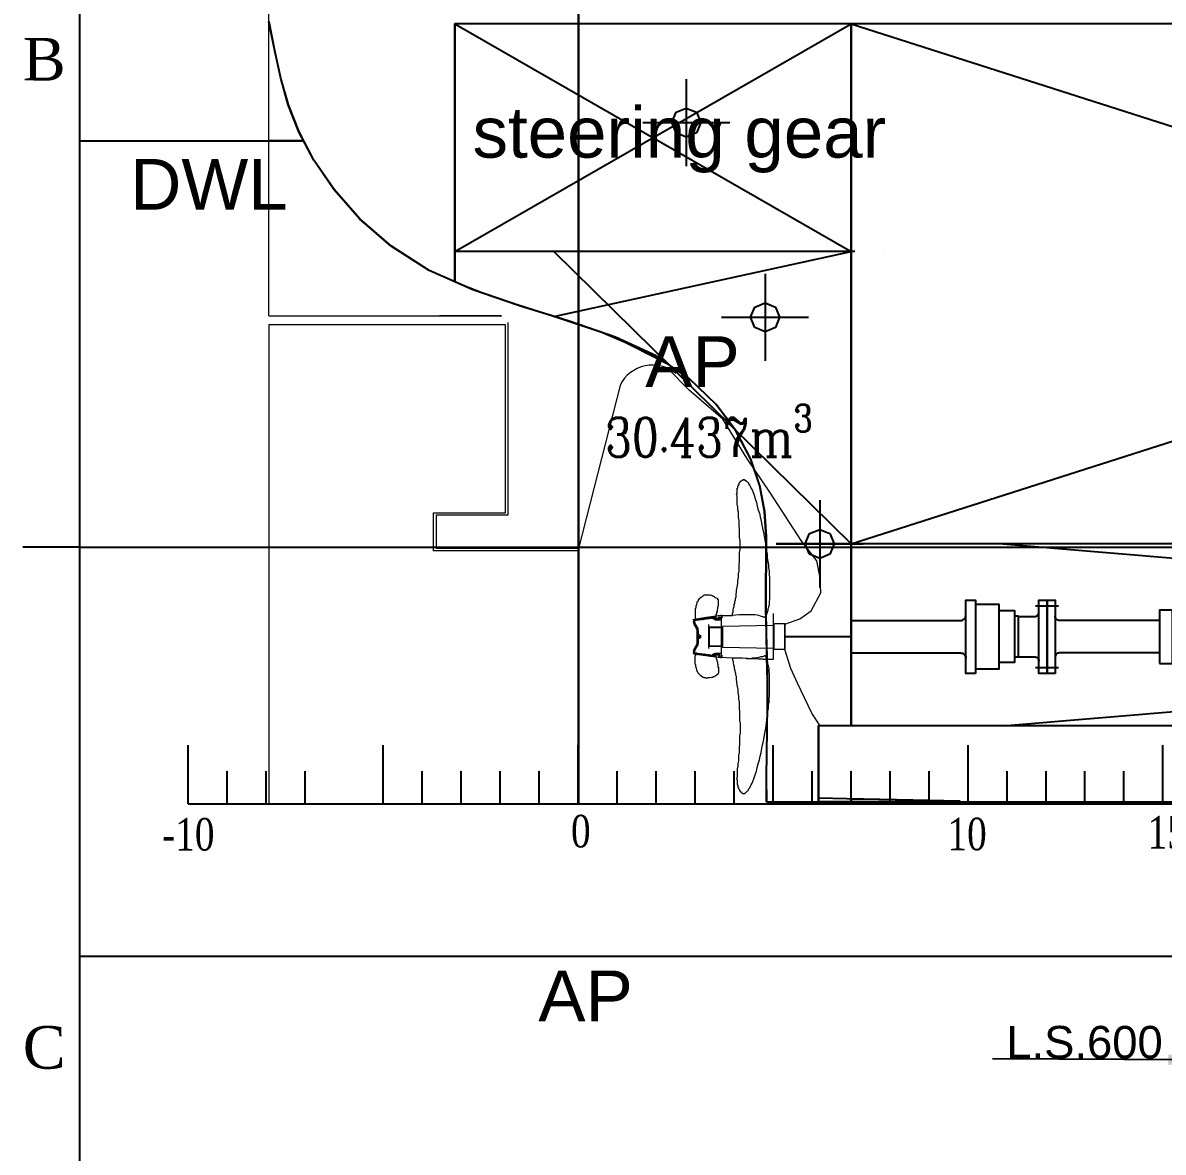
# Model space of a CAD drawing. Header units: millimetres. Extents: x -4 to 3776, y -4 to 4079.
# Drawn here: x -4.4 to 83.4, y 409.7 to 496.5 of the extents above; entities that cross this region are included whole.
import ezdxf
from ezdxf import colors
from ezdxf.entities.mleader import LeaderData, LeaderLine
from ezdxf.math import Vec2, Vec3

# ---------------------------------------------------------------- set-up
doc = ezdxf.new("R2010")
doc.units = ezdxf.units.MM
for name, pattern in [('ACAD_ISO04W100', [30, 24, -3, 0, -3]), ('LONG_CENTER', [3.45, 3, -0.15, 0.15, -0.15]), ('PDF_IMPORT', [1, 0.8, -0.2])]:
    doc.linetypes.add(name, pattern=pattern)
for name, color, linetype in [('AFTPEAK', 7, 'Continuous'), ('BK_kedu', 255, 'Continuous'), ('DB4', 7, 'Continuous'), ('DWL', 7, 'Continuous'), ('EDGE', 7, 'Continuous'), ('HOLD4', 7, 'Continuous'), ('PDF_0', 7, 'Continuous'), ('PDF_Back', 7, 'Continuous'), ('PDF_DASH', 7, 'Continuous'), ('PDF_EDGE', 7, 'Continuous'), ('PDF_FURN', 7, 'Continuous'), ('PDF_HUB', 7, 'Continuous'), ('PDF_SHAFT', 7, 'Continuous'), ('PDF_中心线', 7, 'Continuous'), ('PDF_剖面线', 7, 'Continuous'), ('PDF_细实线', 7, 'Continuous'), ('PDF_轮廓实线', 7, 'Continuous'), ('ROTATEDREFERENCEFRAME', 7, 'Continuous'), ('SHAFTTUNNEL', 7, 'Continuous'), ('STEERINGGEAR', 7, 'Continuous'), ('船上物品', 7, 'Continuous')]:
    doc.layers.add(name, color=color, linetype=linetype)
doc.layers.add('Sheet$BORDER', color=7, linetype='Continuous', true_color=0x000000)
doc.layers.add('Sheet$GRID', color=254, linetype='Continuous', true_color=0xbebebe)
doc.layers.add('刻度', color=3, linetype='ACAD_ISO04W100', lineweight=13)
doc.styles.add('ROMANC', font='ROMANC.shx', dxfattribs={"width": 0.8, "bigfont": 'HZDX.shx'})
doc.styles.get("Standard").update_dxf_attribs({"font": 'arial.ttf'})
doc.dimstyles.new('ISO-25', dxfattribs={"dimtxt": 2.5, "dimasz": 2.5, "dimexe": 1.25, "dimexo": 0.625, "dimtad": 1, "dimtxsty": 'Standard', "dimcen": 2.5, "dimadec": 0, "dimazin": 0, "dimtfac": 1, "dimtmove": 0, "dimatfit": 3, "dimfxl": 1, "dimarcsym": 0})

# ---------------------------------------------------------------- blocks, each defined once
blk = doc.blocks.new('*U317')
at = {"color": 4, "lineweight": 25}
for p, q in [((0, 0), (0, 4.5)), ((15, 0), (15, 4.5)), ((3, 0), (3, 2.5)), ((6, 0), (6, 2.5)), ((9, 0), (9, 2.5)), ((12, 0), (12, 2.5)), ((0, 0), (3, 0)), ((3, 0), (6, 0)), ((6, 0), (9, 0)), ((9, 0), (12, 0)), ((12, 0), (15, 0))]:
    blk.add_line(p, q, dxfattribs=at)
blk = doc.blocks.new('*U318')
at = {"color": 4, "lineweight": 25}
for p, q in [((0, 0), (0, 4.5)), ((15, 0), (15, 4.5)), ((3, 0), (3, 2.5)), ((6, 0), (6, 2.5)), ((9, 0), (9, 2.5)), ((12, 0), (12, 2.5)), ((0, 0), (3, 0)), ((3, 0), (6, 0)), ((6, 0), (9, 0)), ((9, 0), (12, 0)), ((12, 0), (15, 0))]:
    blk.add_line(p, q, dxfattribs=at)

msp = doc.modelspace()

# ---------------------------------------------------------------- linework, layer by layer
at = {"color": 4, "lineweight": 25}
for p, q in [((54.31, 449.331), (56.872, 449.331)), ((56.872, 449.331), (59.388, 449.331))]:
    msp.add_line(p, q, dxfattribs=at)
at = {"layer": 'AFTPEAK', "color": 4}
for p, q in [((36.513, 473.951), (59.388, 478.96)), ((36.513, 478.96), (59.388, 456.46)), ((52.757, 477.235), (52.757, 470.541)), ((51.968, 474.677), (52.757, 475.004)), ((52.757, 475.004), (53.546, 474.677)), ((49.41, 473.888), (56.104, 473.888)), ((51.641, 473.888), (51.968, 474.677)), ((51.968, 473.099), (51.641, 473.888)), ((53.546, 474.677), (53.873, 473.888)), ((53.873, 473.888), (53.546, 473.099)), ((52.757, 472.772), (51.968, 473.099)), ((53.546, 473.099), (52.757, 472.772)), ((56.956, 459.807), (56.956, 453.112)), ((55.84, 456.46), (56.167, 457.249)), ((56.167, 457.249), (56.956, 457.575)), ((56.956, 457.575), (57.745, 457.249)), ((57.745, 457.249), (58.071, 456.46)), ((53.608, 456.46), (60.303, 456.46)), ((56.167, 455.671), (55.84, 456.46)), ((58.071, 456.46), (57.745, 455.671)), ((56.956, 455.344), (56.167, 455.671)), ((57.745, 455.671), (56.956, 455.344))]:
    msp.add_line(p, q, dxfattribs=at)
for points in [[(61.872, 496.46), (61.872, 496.46)], [(61.872, 456.46), (61.872, 456.46)], [(61.872, 456.46), (61.872, 456.46)]]:
    msp.add_lwpolyline(points, close=True, dxfattribs=at)
for points in [[(59.662, 478.96), (57.04, 478.96), (53.622, 478.96), (49.643, 478.96), (45.372, 478.96), (41.102, 478.96), (37.122, 478.96), (33.705, 478.96), (31.083, 478.96), (29.435, 478.96), (28.872, 478.96)], [(59.662, 478.96), (57.04, 478.96), (53.622, 478.96), (49.643, 478.96), (45.372, 478.96), (41.102, 478.96), (37.122, 478.96), (33.705, 478.96), (31.083, 478.96), (29.435, 478.96), (28.872, 478.96)], [(28.872, 477.711), (28.872, 478.96), (28.872, 478.96), (28.872, 478.96), (28.872, 477.711), (28.872, 476.616), (28.872, 476.616), (28.872, 476.616), (28.872, 477.711)], [(59.388, 478.96), (58.868, 478.96), (57.344, 478.96), (54.921, 478.96), (51.763, 478.96), (48.085, 478.96), (44.138, 478.96), (40.191, 478.96), (36.513, 478.96), (33.354, 478.96), (30.931, 478.96), (29.407, 478.96), (28.888, 478.96)], [(59.388, 478.96), (58.868, 478.96), (57.344, 478.96), (54.921, 478.96), (51.763, 478.96), (48.085, 478.96), (44.138, 478.96), (40.191, 478.96), (36.513, 478.96), (33.354, 478.96), (30.931, 478.96), (29.407, 478.96), (28.888, 478.96)], [(28.888, 477.711), (28.888, 478.96), (28.888, 478.96), (28.888, 478.96), (28.888, 477.711), (28.888, 476.616), (28.888, 476.616), (28.888, 476.616), (28.888, 477.711)], [(59.388, 478.343), (59.388, 478.96), (59.388, 478.96), (59.388, 478.96), (59.388, 478.343), (59.388, 476.852), (59.388, 475.439), (59.388, 475.202), (59.388, 474.037), (59.388, 472.613), (59.388, 471.116), (59.388, 469.508), (59.388, 467.772), (59.388, 465.901), (59.388, 463.899), (59.388, 461.797), (59.388, 459.637), (59.388, 457.459), (59.388, 456.46), (59.388, 456.46), (59.388, 456.46), (59.388, 457.459), (59.388, 459.637), (59.388, 461.797), (59.388, 463.899), (59.388, 465.901), (59.388, 467.772), (59.388, 469.508), (59.388, 471.116), (59.388, 472.613), (59.388, 474.037), (59.388, 475.202), (59.388, 475.439), (59.388, 476.852), (59.388, 478.343)], [(45.372, 470.224), (41.102, 472.406), (37.122, 473.758), (33.705, 474.823), (31.083, 475.716), (29.435, 476.365), (28.872, 476.616)], [(45.372, 470.224), (41.102, 472.406), (37.122, 473.758), (33.705, 474.823), (31.083, 475.716), (29.435, 476.365), (28.872, 476.616)], [(44.138, 471.023), (40.191, 472.725), (36.513, 473.951), (33.354, 474.948), (30.931, 475.773), (29.407, 476.384), (28.888, 476.616)], [(44.138, 471.023), (40.191, 472.725), (36.513, 473.951), (33.354, 474.948), (30.931, 475.773), (29.407, 476.384), (28.888, 476.616)], [(61.872, 456.46), (61.31, 456.46), (59.662, 456.46), (57.04, 456.46), (53.622, 456.46)], [(61.872, 456.46), (61.31, 456.46), (59.662, 456.46), (57.04, 456.46), (53.622, 456.46)], [(61.872, 456.46), (61.31, 456.46), (59.662, 456.46), (57.04, 456.46), (53.622, 456.46)], [(61.872, 456.46), (61.31, 456.46), (59.662, 456.46), (57.04, 456.46), (53.622, 456.46)], [(59.388, 456.46), (58.868, 456.46), (57.344, 456.46), (54.921, 456.46)], [(59.388, 456.46), (58.868, 456.46), (57.344, 456.46), (54.921, 456.46)]]:
    msp.add_lwpolyline(points, dxfattribs=at)
at = {"layer": 'DB4', "color": 4}
for points in [[(184.372, 442.46), (182.2, 442.46), (175.831, 442.46), (165.7, 442.46), (152.497, 442.46), (137.122, 442.46), (120.622, 442.46), (104.123, 442.46), (88.747, 442.46), (75.544, 442.46), (65.413, 442.46), (59.045, 442.46), (56.872, 442.46)], [(184.372, 442.46), (182.2, 442.46), (175.831, 442.46), (165.7, 442.46), (152.497, 442.46), (137.122, 442.46), (120.622, 442.46), (104.123, 442.46), (88.747, 442.46), (75.544, 442.46), (65.413, 442.46), (59.045, 442.46), (56.872, 442.46)], [(56.872, 438.316), (56.872, 440.276), (56.872, 442.401), (56.872, 442.46), (56.872, 442.46), (56.872, 442.46), (56.872, 442.401), (56.872, 440.276), (56.872, 438.316), (56.872, 436.895), (56.872, 438.316)], [(184.388, 442.46), (182.258, 442.46), (176.014, 442.46), (166.082, 442.46), (153.138, 442.46), (138.064, 442.46), (121.888, 442.46), (105.711, 442.46), (90.638, 442.46), (77.693, 442.46), (67.761, 442.46), (61.517, 442.46), (59.388, 442.46)], [(184.388, 442.46), (182.258, 442.46), (176.014, 442.46), (166.082, 442.46), (153.138, 442.46), (138.064, 442.46), (121.888, 442.46), (105.711, 442.46), (90.638, 442.46), (77.693, 442.46), (67.761, 442.46), (61.517, 442.46), (59.388, 442.46)], [(65.413, 436.71), (59.045, 436.838), (56.872, 436.895)], [(56.872, 436.895), (56.872, 436.624), (56.872, 436.624), (56.872, 436.624), (56.872, 436.895)], [(65.413, 436.624), (59.045, 436.624), (56.872, 436.624)], [(65.413, 436.624), (59.045, 436.624), (56.872, 436.624)], [(67.761, 436.676), (61.517, 436.781), (59.388, 436.829)], [(59.388, 436.829), (59.388, 436.624), (59.388, 436.624), (59.388, 436.624), (59.388, 436.829)], [(67.761, 436.624), (61.517, 436.624), (59.388, 436.624)], [(67.761, 436.624), (61.517, 436.624), (59.388, 436.624)]]:
    msp.add_lwpolyline(points, dxfattribs=at)
at = {"layer": 'DWL', "color": 2}
for points in [[(17.26, 487.46), (14.575, 487.46)], [(17.26, 487.46), (14.59, 487.46)]]:
    msp.add_lwpolyline(points, dxfattribs=at)
at = {"layer": 'EDGE', "color": 29}
for points in [[(52.872, 436.622), (52.86, 438.475), (52.879, 440.328), (52.911, 442.181), (52.936, 444.034), (52.933, 445.887), (52.902, 447.74), (52.86, 449.592), (52.826, 451.445), (52.821, 453.298), (52.851, 455.154), (52.848, 457.027), (52.711, 458.941), (52.344, 460.916), (51.647, 462.974), (50.541, 465.096), (48.984, 467.191), (46.934, 469.164), (44.353, 470.916), (41.218, 472.366), (37.669, 473.588), (33.942, 474.743), (30.274, 475.991), (26.9, 477.495), (23.993, 479.346), (21.559, 481.457), (19.576, 483.707), (18.023, 485.979), (16.877, 488.16), (16.066, 490.24), (15.485, 492.292), (15.024, 494.394), (14.575, 496.622)], [(52.872, 436.622), (52.86, 438.475), (52.879, 440.328), (52.911, 442.181), (52.936, 444.034), (52.933, 445.887), (52.902, 447.74), (52.86, 449.592), (52.826, 451.445), (52.821, 453.298), (52.851, 455.154), (52.848, 457.027), (52.711, 458.941), (52.344, 460.916), (51.647, 462.974), (50.541, 465.096), (48.984, 467.191), (46.934, 469.164), (44.353, 470.916), (41.218, 472.366), (37.669, 473.588), (33.942, 474.743), (30.274, 475.991), (26.9, 477.495), (23.993, 479.346), (21.559, 481.457), (19.576, 483.707), (18.023, 485.979), (16.877, 488.16), (16.066, 490.24), (15.485, 492.292), (15.024, 494.394), (14.575, 496.622)], [(52.888, 436.622), (52.875, 438.475), (52.894, 440.328), (52.926, 442.181), (52.951, 444.034), (52.949, 445.887), (52.917, 447.74), (52.875, 449.592), (52.841, 451.445), (52.836, 453.298), (52.866, 455.154), (52.863, 457.027), (52.727, 458.941), (52.359, 460.916), (51.662, 462.974), (50.556, 465.096), (48.999, 467.191), (46.95, 469.164), (44.369, 470.916), (41.233, 472.366), (37.684, 473.588), (33.958, 474.743), (30.289, 475.991), (26.915, 477.495), (24.008, 479.346), (21.574, 481.457), (19.591, 483.707), (18.039, 485.979), (16.892, 488.16), (16.081, 490.24), (15.5, 492.292), (15.039, 494.394), (14.59, 496.622)], [(52.888, 436.622), (52.875, 438.475), (52.894, 440.328), (52.926, 442.181), (52.951, 444.034), (52.949, 445.887), (52.917, 447.74), (52.875, 449.592), (52.841, 451.445), (52.836, 453.298), (52.866, 455.154), (52.863, 457.027), (52.727, 458.941), (52.359, 460.916), (51.662, 462.974), (50.556, 465.096), (48.999, 467.191), (46.95, 469.164), (44.369, 470.916), (41.233, 472.366), (37.684, 473.588), (33.958, 474.743), (30.289, 475.991), (26.915, 477.495), (24.008, 479.346), (21.574, 481.457), (19.591, 483.707), (18.039, 485.979), (16.892, 488.16), (16.081, 490.24), (15.5, 492.292), (15.039, 494.394), (14.59, 496.622)], [(52.872, 436.622), (55.507, 436.624), (58.387, 436.624), (62.681, 436.624), (68.161, 436.624), (74.598, 436.624), (81.764, 436.624), (89.43, 436.625)], [(52.872, 436.622), (55.507, 436.624), (58.387, 436.624), (62.681, 436.624), (68.161, 436.624), (74.598, 436.624), (81.764, 436.624), (89.43, 436.625)], [(52.888, 436.622), (55.523, 436.624), (58.402, 436.624), (62.696, 436.624), (68.176, 436.624), (74.613, 436.624), (81.779, 436.624), (89.445, 436.625)], [(52.888, 436.622), (55.523, 436.624), (58.402, 436.624), (62.696, 436.624), (68.176, 436.624), (74.613, 436.624), (81.779, 436.624), (89.445, 436.625)], [(71.213, 424.739), (85.901, 424.739), (100.59, 424.739), (115.278, 424.739), (129.967, 424.739), (144.655, 424.751), (159.344, 424.766), (174.033, 424.792), (188.954, 424.826), (211.458, 424.762), (235.769, 424.74), (260.101, 424.739), (284.433, 424.739), (309.599, 424.739), (363.042, 424.739), (429.14, 424.739), (490.228, 424.739)], [(71.213, 424.739), (85.901, 424.739), (100.59, 424.739), (115.278, 424.739), (129.967, 424.739), (144.655, 424.751), (159.344, 424.766), (174.033, 424.792), (188.954, 424.826), (211.458, 424.762), (235.769, 424.74), (260.101, 424.739), (284.433, 424.739), (309.599, 424.739), (363.042, 424.739), (429.14, 424.739), (490.228, 424.739)]]:
    msp.add_lwpolyline(points, dxfattribs=at)
at = {"layer": 'EDGE', "color": 2}
msp.add_lwpolyline([(0.007, 487.46), (17.26, 487.46)], dxfattribs=at)
msp.add_lwpolyline([(0.007, 487.46), (17.26, 487.46)], dxfattribs=at)
at = {"layer": 'HOLD4', "color": 4}
for p, q in [((59.388, 456.46), (184.388, 496.46)), ((59.388, 496.46), (184.388, 456.46))]:
    msp.add_line(p, q, dxfattribs=at)
for points in [[(184.388, 496.46), (182.258, 496.46), (176.014, 496.46), (166.082, 496.46), (153.138, 496.46), (138.064, 496.46), (121.888, 496.46), (105.711, 496.46), (90.638, 496.46), (77.693, 496.46), (67.761, 496.46), (61.517, 496.46), (59.388, 496.46)], [(184.388, 496.46), (182.258, 496.46), (176.014, 496.46), (166.082, 496.46), (153.138, 496.46), (138.064, 496.46), (121.888, 496.46), (105.711, 496.46), (90.638, 496.46), (77.693, 496.46), (67.761, 496.46), (61.517, 496.46), (59.388, 496.46)], [(59.388, 496.435), (59.388, 496.46), (59.388, 496.46), (59.388, 496.46), (59.388, 496.435), (59.388, 494.818), (59.388, 492.867), (59.388, 490.954), (59.388, 489.064), (59.388, 487.18), (59.388, 485.3), (59.388, 483.448), (59.388, 481.651), (59.388, 479.94), (59.388, 478.343), (59.388, 476.852), (59.388, 475.439), (59.388, 475.202), (59.388, 474.037), (59.388, 472.613), (59.388, 471.116), (59.388, 469.508), (59.388, 467.772), (59.388, 465.901), (59.388, 463.899), (59.388, 461.797), (59.388, 459.637), (59.388, 457.459), (59.388, 456.46), (59.388, 456.46), (59.388, 456.46), (59.388, 457.459), (59.388, 459.637), (59.388, 461.797), (59.388, 463.899), (59.388, 465.901), (59.388, 467.772), (59.388, 469.508), (59.388, 471.116), (59.388, 472.613), (59.388, 474.037), (59.388, 475.202), (59.388, 475.439), (59.388, 476.852), (59.388, 478.343), (59.388, 479.94), (59.388, 481.651), (59.388, 483.448), (59.388, 485.3), (59.388, 487.18), (59.388, 489.064), (59.388, 490.954), (59.388, 492.867), (59.388, 494.818), (59.388, 496.435)], [(184.372, 496.46), (182.285, 496.46), (176.166, 496.46), (166.433, 496.46), (153.747, 496.46), (138.975, 496.46), (123.122, 496.46), (107.27, 496.46), (92.497, 496.46), (79.812, 496.46), (70.078, 496.46), (63.959, 496.46), (61.872, 496.46)], [(184.372, 496.46), (182.285, 496.46), (176.166, 496.46), (166.433, 496.46), (153.747, 496.46), (138.975, 496.46), (123.122, 496.46), (107.27, 496.46), (92.497, 496.46), (79.812, 496.46), (70.078, 496.46), (63.959, 496.46), (61.872, 496.46)], [(184.388, 456.46), (182.258, 456.46), (176.014, 456.46), (166.082, 456.46), (153.138, 456.46), (138.064, 456.46), (121.888, 456.46), (105.711, 456.46), (90.638, 456.46), (77.693, 456.46), (67.761, 456.46), (61.517, 456.46), (59.388, 456.46)], [(184.388, 456.46), (182.258, 456.46), (176.014, 456.46), (166.082, 456.46), (153.138, 456.46), (138.064, 456.46), (121.888, 456.46), (105.711, 456.46), (90.638, 456.46), (77.693, 456.46), (67.761, 456.46), (61.517, 456.46), (59.388, 456.46)], [(184.372, 456.46), (182.285, 456.46), (176.166, 456.46), (166.433, 456.46), (153.747, 456.46), (138.975, 456.46), (123.122, 456.46), (107.27, 456.46), (92.497, 456.46), (79.812, 456.46), (70.078, 456.46), (63.959, 456.46), (61.872, 456.46)], [(184.372, 456.46), (182.285, 456.46), (176.166, 456.46), (166.433, 456.46), (153.747, 456.46), (138.975, 456.46), (123.122, 456.46), (107.27, 456.46), (92.497, 456.46), (79.812, 456.46), (70.078, 456.46), (63.959, 456.46), (61.872, 456.46)]]:
    msp.add_lwpolyline(points, dxfattribs=at)
for points in [[(61.872, 496.46), (61.872, 496.46)], [(61.872, 496.46), (61.872, 496.46)], [(61.872, 456.46), (61.872, 456.46)], [(61.872, 456.46), (61.872, 456.46)]]:
    msp.add_lwpolyline(points, close=True, dxfattribs=at)
at = {"layer": 'PDF_0', "lineweight": 0}
for points in [[(14.575, 474.005), (14.575, 514.602)], [(38.388, 455.926), (38.388, 455.926)], [(48.392, 450.255), (48.392, 448.406)], [(50.241, 447.666), (50.241, 447.527), (50.287, 447.435), (50.287, 447.296), (50.334, 447.158), (50.38, 447.019), (50.38, 446.88), (50.426, 446.741), (50.426, 446.649), (50.472, 446.51), (50.472, 446.371), (50.519, 446.279), (50.519, 446.14), (50.519, 446.002), (50.565, 445.863), (50.565, 445.77), (50.611, 445.493), (50.657, 445.262), (50.657, 445.031), (50.703, 444.753), (50.703, 444.522), (50.75, 444.291), (50.75, 444.06), (50.75, 443.782), (50.796, 443.551), (50.796, 443.32), (50.796, 443.089), (50.796, 442.857), (50.842, 442.626), (50.842, 442.395), (50.842, 442.118), (50.842, 441.933), (50.796, 441.701), (50.796, 441.47), (50.796, 441.239), (50.796, 441.008), (50.75, 440.823), (50.75, 440.592), (50.75, 440.407), (50.703, 440.176), (50.703, 439.944), (50.703, 439.759), (50.657, 439.574), (50.657, 439.343), (50.611, 439.158), (50.611, 438.927), (50.611, 438.835), (50.611, 438.696), (50.611, 438.603), (50.611, 438.511), (50.565, 438.372), (50.611, 438.326), (50.611, 438.233), (50.611, 438.187), (50.611, 438.095), (50.611, 438.049), (50.611, 438.002), (50.611, 437.956), (50.611, 437.91), (50.657, 437.91), (50.657, 437.864), (50.657, 437.817), (50.657, 437.771), (50.657, 437.725), (50.703, 437.725), (50.703, 437.679), (50.703, 437.632), (50.75, 437.586), (50.75, 437.54), (50.796, 437.54), (50.796, 437.494), (50.796, 437.447), (50.842, 437.447), (50.842, 437.401), (50.888, 437.401), (50.888, 437.355), (50.935, 437.355), (50.935, 437.309), (50.981, 437.309), (51.027, 437.262), (51.073, 437.262), (51.12, 437.262), (51.166, 437.262), (51.212, 437.262), (51.212, 437.309), (51.258, 437.309), (51.305, 437.355), (51.351, 437.401), (51.397, 437.447), (51.443, 437.494), (51.49, 437.54), (51.49, 437.586), (51.582, 437.679), (51.628, 437.817), (51.674, 437.91), (51.767, 438.049), (51.813, 438.187), (51.906, 438.465), (51.998, 438.696), (52.091, 438.973), (52.137, 439.251), (52.229, 439.528), (52.322, 439.852), (52.368, 440.129), (52.461, 440.407), (52.507, 440.73), (52.553, 441.008), (52.645, 441.285), (52.692, 441.563), (52.738, 441.886), (52.784, 442.164), (52.83, 442.441), (52.877, 442.719), (52.923, 442.996), (52.923, 443.273), (52.969, 443.551), (53.015, 443.782), (53.015, 444.06), (53.062, 444.291), (53.062, 444.522), (53.108, 444.799), (53.108, 445.031), (53.108, 445.262), (53.108, 445.493), (53.108, 445.724), (53.108, 445.909), (53.108, 446.14), (53.108, 446.279), (53.108, 446.371), (53.108, 446.464), (53.062, 446.603), (53.062, 446.695), (53.062, 446.788), (53.062, 446.88), (53.015, 447.019), (53.015, 447.111), (52.969, 447.204), (52.969, 447.342), (52.923, 447.481), (52.877, 447.574), (52.83, 447.712), (52.784, 447.851), (52.738, 447.851), (52.645, 447.805), (52.599, 447.805), (52.553, 447.759), (52.414, 447.759), (52.276, 447.712), (51.998, 447.666), (51.767, 447.666), (51.628, 447.62), (51.397, 447.62), (51.305, 447.666)], [(52.784, 447.851), (52.784, 447.851)]]:
    msp.add_lwpolyline(points, dxfattribs=at)
for points in [[(38.388, 436.46), (38.388, 455.926), (27.244, 455.926), (27.244, 458.839), (32.793, 458.839), (32.793, 473.312), (14.575, 473.312), (14.575, 436.46)], [(53.432, 450.302), (53.432, 448.36), (54.31, 448.36), (54.31, 450.302)]]:
    msp.add_lwpolyline(points, close=True, dxfattribs=at)
msp.add_lwpolyline([(49.409, 450.949), (49.501, 450.949), (49.594, 450.949), (49.64, 450.949), (49.732, 450.949), (49.825, 450.949), (49.917, 450.949), (49.964, 450.949), (50.056, 450.949), (50.149, 450.949), (50.241, 450.949), (50.241, 451.088), (50.287, 451.226), (50.287, 451.365), (50.334, 451.504), (50.38, 451.643), (50.38, 451.781), (50.426, 451.874), (50.426, 452.013), (50.472, 452.151), (50.472, 452.244), (50.519, 452.382), (50.519, 452.521), (50.519, 452.614), (50.565, 452.752), (50.565, 452.891), (50.611, 453.122), (50.657, 453.4), (50.657, 453.631), (50.703, 453.862), (50.703, 454.14), (50.75, 454.371), (50.75, 454.602), (50.75, 454.833), (50.796, 455.064), (50.796, 455.342), (50.796, 455.573), (50.796, 455.804), (50.842, 456.035), (50.842, 456.266), (50.842, 456.498), (50.842, 456.729), (50.796, 456.96), (50.796, 457.191), (50.796, 457.376), (50.796, 457.607), (50.75, 457.839), (50.75, 458.024), (50.75, 458.255), (50.703, 458.486), (50.703, 458.671), (50.703, 458.902), (50.657, 459.087), (50.657, 459.272), (50.611, 459.503), (50.611, 459.688), (50.611, 459.827), (50.611, 459.919), (50.611, 460.058), (50.611, 460.15), (50.565, 460.243), (50.611, 460.335), (50.611, 460.382), (50.611, 460.474), (50.611, 460.52), (50.611, 460.613), (50.611, 460.659), (50.611, 460.705), (50.611, 460.752), (50.657, 460.752), (50.657, 460.798), (50.657, 460.844), (50.657, 460.89), (50.703, 460.937), (50.703, 460.983), (50.703, 461.029), (50.75, 461.029), (50.75, 461.075), (50.75, 461.122), (50.796, 461.122), (50.796, 461.168), (50.842, 461.214), (50.842, 461.26), (50.888, 461.26), (50.888, 461.306), (50.935, 461.306), (50.981, 461.353), (51.027, 461.353), (51.073, 461.353), (51.073, 461.399), (51.12, 461.399), (51.166, 461.399), (51.166, 461.353), (51.212, 461.353), (51.258, 461.353), (51.258, 461.306), (51.305, 461.306), (51.351, 461.26), (51.397, 461.214), (51.443, 461.168), (51.49, 461.122), (51.49, 461.075), (51.582, 460.937), (51.628, 460.844), (51.674, 460.705), (51.767, 460.613), (51.813, 460.474), (51.906, 460.197), (51.998, 459.919), (52.091, 459.642), (52.137, 459.364), (52.229, 459.087), (52.322, 458.81), (52.368, 458.532), (52.461, 458.208), (52.507, 457.931), (52.553, 457.654), (52.645, 457.33), (52.692, 457.053), (52.738, 456.775), (52.784, 456.498), (52.83, 456.174), (52.877, 455.897), (52.923, 455.665), (52.923, 455.388), (52.969, 455.111), (53.015, 454.833), (53.015, 454.602), (53.062, 454.371), (53.062, 454.093), (53.108, 453.862), (53.108, 453.585), (53.108, 453.4), (53.108, 453.168), (53.108, 452.937), (53.108, 452.706), (53.108, 452.475), (53.108, 452.382), (53.108, 452.29), (53.108, 452.151), (53.062, 452.059), (53.062, 451.966), (53.062, 451.828), (53.062, 451.735), (53.015, 451.643), (53.015, 451.55), (52.969, 451.458), (52.969, 451.319), (52.923, 451.18), (52.877, 451.042), (52.83, 450.903), (52.784, 450.764), (52.784, 450.81), (52.738, 450.81), (52.645, 450.81), (52.599, 450.857), (52.553, 450.857), (52.414, 450.903), (52.276, 450.949), (51.998, 450.995), (51.767, 450.995), (51.628, 450.995), (51.397, 450.995), (51.305, 450.995, 0.035669), (50.241, 450.949)], format="xyb", dxfattribs=at)
at = {"layer": 'PDF_Back', "lineweight": 0}
for points in [[(48.484, 450.024), (49.409, 450.024)], [(48.484, 448.591), (49.409, 448.591)]]:
    msp.add_lwpolyline(points, dxfattribs=at)
at = {"layer": 'PDF_DASH', "linetype": 'PDF_IMPORT', "lineweight": 0, "ltscale": 0.27743}
msp.add_lwpolyline([(52.877, 447.574), (52.091, 447.62), (51.305, 447.62)], dxfattribs=at)
at = {"layer": 'PDF_EDGE', "lineweight": 0}
for points in [[(17.147, 487.414), (17.128, 487.46)], [(56.988, 442.46), (56.357, 443.442), (55.247, 445.753), (54.738, 446.863), (54.276, 448.343), (54.276, 450.285), (55.432, 450.701), (56.311, 451.302), (57.05, 452.689), (57.004, 453.845), (56.727, 455.14), (55.525, 456.712), (53.166, 460.365), (51.363, 463.047), (49.514, 466.052), (46.924, 468.272), (45.271, 469.956)]]:
    msp.add_lwpolyline(points, dxfattribs=at)
at = {"layer": 'PDF_FURN', "lineweight": 0}
for points in [[(14.575, 474.005), (32.469, 474.005), (27.706, 474.005)], [(41.624, 468.734), (38.388, 456.111), (27.475, 456.111), (27.475, 458.7), (32.978, 458.7), (32.978, 473.497)]]:
    msp.add_lwpolyline(points, dxfattribs=at)
msp.add_arc((44.098, 467.416), 2.797, 50.2516, 153.49007, dxfattribs=at)
at = {"layer": 'PDF_HUB', "lineweight": 0}
msp.add_lwpolyline([(53.385, 451.088), (53.385, 450.255), (53.385, 448.406), (53.385, 447.574), (52.599, 447.574), (51.813, 447.62), (51.027, 447.666), (50.195, 447.666), (49.409, 447.712), (49.409, 448.498), (49.409, 450.163), (49.409, 450.949)], dxfattribs=at)
at = {"layer": 'PDF_SHAFT', "lineweight": 0}
for points in [[(53.385, 450.209), (53.385, 448.406), (49.501, 448.498), (49.501, 450.117)], [(48.484, 449.331), (48.484, 450.024), (48.484, 450.071), (49.409, 450.071), (49.409, 449.331), (49.409, 448.591), (48.484, 448.591)]]:
    msp.add_lwpolyline(points, close=True, dxfattribs=at)
for points in [[(48.392, 449.932), (48.392, 449.331), (48.392, 448.73)], [(48.438, 449.978), (48.438, 449.978)], [(48.438, 449.978), (48.438, 449.978)], [(48.438, 449.932), (48.438, 449.932)], [(48.438, 448.73), (48.438, 448.73)], [(48.438, 448.683), (48.438, 448.683)], [(48.438, 448.683), (48.438, 448.683)], [(48.484, 448.591), (48.484, 448.591)], [(53.432, 448.36), (54.31, 448.36)]]:
    msp.add_lwpolyline(points, dxfattribs=at)
at = {"layer": 'PDF_中心线', "lineweight": 0}
for points in [[(49.131, 450.764), (49.131, 450.579)], [(49.224, 450.81), (49.501, 450.81)], [(49.224, 447.851), (49.501, 447.851)]]:
    msp.add_lwpolyline(points, dxfattribs=at)
at = {"layer": 'PDF_剖面线', "lineweight": 0}
for points in [[(47.236, 450.625), (47.236, 450.672)], [(47.236, 450.579), (47.328, 450.672)], [(47.236, 450.487), (47.374, 450.672)], [(47.236, 450.44), (47.421, 450.672)], [(47.236, 450.394), (47.328, 450.487)], [(47.236, 450.348), (47.328, 450.44)], [(47.236, 450.302), (47.328, 450.394)], [(47.282, 450.302), (47.328, 450.348)], [(47.282, 450.255), (47.374, 450.302), (47.328, 450.209)], [(47.421, 450.209), (47.328, 450.163), (47.374, 450.255)], [(47.374, 450.533), (47.513, 450.672)], [(47.374, 450.117), (47.421, 450.163)], [(47.374, 450.071), (47.467, 450.163)], [(47.421, 450.579), (47.559, 450.672)], [(47.513, 450.579), (47.652, 450.718)], [(47.559, 450.579), (47.698, 450.718)], [(47.652, 450.579), (47.744, 450.718)], [(47.698, 450.579), (47.837, 450.718)], [(47.744, 450.625), (47.883, 450.718)], [(47.837, 450.625), (47.929, 450.764)], [(47.883, 450.625), (48.022, 450.764)], [(47.929, 450.625), (48.068, 450.764)], [(48.022, 450.625), (48.16, 450.764)], [(48.068, 450.672), (48.207, 450.764)], [(48.16, 450.672), (48.253, 450.81)], [(48.207, 450.672), (48.345, 450.81)], [(48.253, 450.672), (48.392, 450.81)], [(48.345, 450.672), (48.438, 450.81)], [(48.392, 450.718), (48.53, 450.81)], [(48.438, 450.718), (48.576, 450.81)], [(48.53, 450.718), (48.669, 450.857)], [(48.576, 450.718), (48.715, 450.857)], [(48.669, 450.718), (48.761, 450.857)], [(48.715, 450.718), (48.854, 450.857)], [(48.761, 450.718), (48.9, 450.857)], [(48.808, 450.718), (48.946, 450.903)], [(48.808, 450.672), (48.993, 450.857)], [(48.854, 450.625), (48.993, 450.81)], [(48.9, 450.625), (48.993, 450.718)], [(48.946, 450.625), (49.039, 450.718)], [(48.993, 450.625), (49.085, 450.718), (49.039, 450.625)], [(49.085, 450.625), (49.085, 450.625)], [(49.178, 450.718), (49.178, 450.718)], [(49.178, 450.672), (49.224, 450.718)], [(49.224, 450.625), (49.363, 450.764)], [(47.513, 450.071), (47.421, 450.024), (47.467, 450.117)], [(47.467, 449.978), (47.513, 450.024)], [(47.467, 449.932), (47.513, 449.978)], [(47.467, 449.886), (47.559, 449.978)], [(47.513, 449.839), (47.559, 449.932)], [(47.513, 449.793), (47.605, 449.886)], [(47.513, 449.747), (47.605, 449.839)], [(47.513, 449.701), (47.605, 449.793)], [(47.513, 449.654), (47.605, 449.747)], [(47.513, 449.608), (47.605, 449.701)], [(47.513, 449.516), (47.605, 449.608)], [(47.513, 449.469), (47.605, 449.562)], [(47.513, 449.423), (47.605, 449.516)], [(47.513, 449.377), (47.605, 449.469)], [(47.513, 449.1), (47.79, 449.377)], [(47.559, 449.377), (47.652, 449.469)], [(47.605, 449.377), (47.698, 449.469)], [(47.652, 449.377), (47.744, 449.469)], [(47.698, 449.331), (47.79, 449.423)], [(47.236, 448.267), (47.421, 448.498)], [(47.282, 448.36), (47.513, 448.591)], [(47.328, 448.498), (47.559, 448.73)], [(47.421, 448.591), (47.605, 448.822)], [(47.467, 448.73), (47.605, 448.868)], [(47.513, 449.284), (47.513, 449.284)], [(47.513, 449.192), (47.559, 449.284)], [(47.513, 449.146), (47.652, 449.284)], [(47.513, 449.053), (47.605, 449.146)], [(47.513, 449.007), (47.605, 449.1)], [(47.513, 448.915), (47.605, 449.007)], [(47.513, 448.868), (47.605, 448.961)], [(47.513, 448.822), (47.605, 448.915)], [(47.652, 449.192), (47.79, 449.284)], [(47.698, 449.192), (47.79, 449.238)], [(47.236, 448.175), (47.374, 448.36)], [(47.236, 448.129), (47.328, 448.221)], [(47.236, 448.082), (47.328, 448.175)], [(47.236, 448.036), (47.328, 448.129)], [(47.236, 447.99), (47.328, 448.082)], [(47.282, 447.99), (47.374, 448.082)], [(47.328, 447.99), (47.421, 448.082)], [(47.374, 447.99), (47.467, 448.082)], [(47.421, 447.99), (47.513, 448.082)], [(47.467, 447.944), (47.559, 448.082)], [(47.513, 447.944), (47.605, 448.036)], [(47.559, 447.944), (47.652, 448.036)], [(47.605, 447.944), (47.698, 448.036)], [(47.652, 447.944), (47.744, 448.036)], [(47.698, 447.944), (47.837, 448.036)], [(47.744, 447.944), (47.883, 448.036)], [(47.837, 447.897), (47.929, 448.036)], [(47.883, 447.897), (47.975, 447.99)], [(47.929, 447.897), (48.022, 447.99)], [(47.975, 447.897), (48.068, 447.99)], [(48.022, 447.897), (48.114, 447.99)], [(48.068, 447.897), (48.16, 447.99)], [(48.114, 447.897), (48.207, 447.99)], [(48.16, 447.851), (48.253, 447.99)], [(48.207, 447.851), (48.299, 447.944)], [(48.253, 447.851), (48.345, 447.944)], [(48.299, 447.851), (48.392, 447.944)], [(48.345, 447.851), (48.438, 447.944)], [(48.392, 447.851), (48.484, 447.944)], [(48.438, 447.851), (48.53, 447.944)], [(48.484, 447.805), (48.576, 447.944)], [(48.53, 447.805), (48.623, 447.897)], [(48.576, 447.805), (48.669, 447.897)], [(48.623, 447.805), (48.761, 447.944)], [(48.669, 447.805), (48.9, 448.036)], [(48.715, 447.805), (48.946, 448.036)], [(48.761, 447.805), (49.039, 448.036)], [(48.808, 447.759), (49.085, 448.036)], [(48.9, 447.759), (48.993, 447.897)], [(48.946, 447.759), (48.993, 447.805)], [(48.993, 447.759), (48.993, 447.759)], [(49.039, 447.944), (49.131, 448.036)], [(49.085, 447.944), (49.178, 448.036)], [(49.131, 447.944), (49.224, 448.036)], [(49.178, 447.944), (49.27, 448.036)]]:
    msp.add_lwpolyline(points, dxfattribs=at)
at = {"layer": 'PDF_细实线', "lineweight": 0}
for points in [[(48.993, 450.764), (48.993, 450.903)], [(48.993, 450.764), (48.993, 450.764)], [(49.039, 450.718), (48.993, 450.718)], [(49.039, 450.718), (49.039, 450.718)], [(49.085, 450.625), (49.085, 450.718), (49.224, 450.718), (49.27, 450.718)], [(49.131, 450.625), (49.131, 450.718)], [(49.178, 450.718), (49.178, 450.718)], [(49.224, 450.718), (49.224, 450.718)], [(47.652, 449.377), (47.652, 449.377)], [(47.652, 449.377), (47.652, 449.377)], [(47.652, 449.377), (47.652, 449.284)], [(47.652, 449.284), (47.652, 449.284)], [(47.652, 449.284), (47.652, 449.284)], [(48.993, 447.944), (49.27, 447.944)], [(48.993, 447.759), (48.993, 447.897)], [(48.993, 447.897), (48.993, 447.897)], [(49.178, 447.897), (49.178, 447.897)]]:
    msp.add_lwpolyline(points, dxfattribs=at)
for points in [[(49.178, 450.718), (49.178, 450.625)], [(47.652, 449.284), (47.652, 449.377), (47.513, 449.377), (47.652, 449.377), (47.698, 449.331), (47.652, 449.284), (47.513, 449.284)]]:
    msp.add_lwpolyline(points, close=True, dxfattribs=at)
for centre, start, end in [((49.247, 450.741), 90.00035, 179.99965), ((49.247, 447.92), 180.00035, 269.99965)]:
    msp.add_arc(centre, 0.116, start, end, dxfattribs=at)
at = {"layer": 'PDF_轮廓实线', "lineweight": 0}
for points in [[(48.993, 450.903), (48.993, 450.949), (48.993, 450.995), (48.993, 451.042), (49.039, 451.042), (49.039, 451.088), (49.039, 451.134), (49.039, 451.18), (49.039, 451.226), (49.085, 451.226), (49.085, 451.273), (49.085, 451.319), (49.085, 451.365), (49.085, 451.411), (49.131, 451.458), (49.131, 451.504), (49.131, 451.55), (49.131, 451.596), (49.131, 451.643), (49.178, 451.689), (49.178, 451.735), (49.178, 451.781), (49.178, 451.828), (49.178, 451.874), (49.178, 451.92), (49.178, 451.966), (49.178, 452.013), (49.178, 452.059), (49.178, 452.105), (49.178, 452.151), (49.131, 452.151), (49.131, 452.197), (49.085, 452.244), (48.993, 452.29), (48.9, 452.336), (48.854, 452.382), (48.761, 452.429), (48.715, 452.429), (48.623, 452.475), (48.53, 452.521), (48.345, 452.521), (48.253, 452.521), (48.16, 452.521), (48.114, 452.521), (48.068, 452.521), (48.022, 452.475), (47.975, 452.429), (47.929, 452.429), (47.883, 452.382), (47.837, 452.336), (47.79, 452.336), (47.79, 452.29), (47.744, 452.29), (47.698, 452.244), (47.652, 452.197), (47.652, 452.151), (47.605, 452.151), (47.605, 452.105), (47.605, 452.059), (47.559, 452.013), (47.513, 451.966), (47.513, 451.92), (47.513, 451.874), (47.467, 451.828), (47.467, 451.781), (47.467, 451.735), (47.421, 451.689), (47.421, 451.643), (47.421, 451.596), (47.421, 451.55), (47.421, 451.504), (47.374, 451.458), (47.374, 451.411), (47.374, 451.365), (47.374, 451.319), (47.374, 451.273), (47.374, 451.226), (47.374, 451.18), (47.374, 451.134), (47.374, 451.088), (47.374, 451.042), (47.374, 450.995), (47.374, 450.949), (47.374, 450.903), (47.374, 450.857), (47.374, 450.81), (47.374, 450.764), (47.421, 450.718), (47.421, 450.672)], [(48.9, 450.625), (49.409, 450.625), (49.409, 450.949), (49.316, 450.949), (48.068, 450.764), (47.236, 450.625), (47.236, 450.394), (47.513, 449.839), (47.513, 448.776), (47.236, 448.267), (47.236, 447.99), (49.316, 447.712), (49.409, 447.712), (49.409, 447.99), (49.409, 448.036), (48.9, 448.036)], [(47.328, 450.394), (47.605, 449.886)], [(47.605, 449.839), (47.605, 449.516)], [(47.698, 449.469), (47.744, 449.469)], [(47.744, 449.423), (47.744, 449.423)], [(47.79, 449.423), (47.79, 449.331), (47.79, 449.238)], [(47.605, 449.1), (47.605, 448.776)], [(47.744, 449.192), (47.698, 449.192)], [(47.744, 449.238), (47.744, 449.238)], [(47.328, 448.221), (47.328, 448.175)], [(47.374, 448.082), (48.669, 447.897)], [(48.993, 447.759), (48.993, 447.712), (48.993, 447.666), (48.993, 447.62), (49.039, 447.574), (49.039, 447.527), (49.039, 447.481), (49.039, 447.435), (49.085, 447.389), (49.085, 447.342), (49.085, 447.296), (49.085, 447.25), (49.085, 447.204), (49.131, 447.204), (49.131, 447.158), (49.131, 447.111), (49.131, 447.065), (49.131, 447.019), (49.131, 446.973), (49.178, 446.973), (49.178, 446.926), (49.178, 446.88), (49.178, 446.834), (49.178, 446.788), (49.178, 446.741), (49.178, 446.695), (49.178, 446.649), (49.178, 446.603), (49.178, 446.556), (49.178, 446.51), (49.131, 446.464), (49.131, 446.418), (49.085, 446.418), (48.993, 446.325), (48.9, 446.279), (48.854, 446.233), (48.761, 446.233), (48.715, 446.186), (48.623, 446.186), (48.53, 446.14), (48.345, 446.14), (48.253, 446.094), (48.16, 446.14), (48.114, 446.14), (48.068, 446.14), (48.022, 446.14), (48.022, 446.186), (47.975, 446.186), (47.929, 446.233), (47.883, 446.233), (47.883, 446.279), (47.837, 446.279), (47.79, 446.325), (47.744, 446.371), (47.698, 446.418), (47.652, 446.464), (47.605, 446.51), (47.605, 446.556), (47.559, 446.603), (47.559, 446.649), (47.513, 446.695), (47.513, 446.741), (47.513, 446.788), (47.467, 446.834), (47.467, 446.88), (47.467, 446.926), (47.421, 446.973), (47.421, 447.019), (47.421, 447.065), (47.421, 447.111), (47.421, 447.158), (47.374, 447.204), (47.374, 447.25), (47.374, 447.296), (47.374, 447.342), (47.374, 447.389), (47.374, 447.435), (47.374, 447.481), (47.374, 447.527), (47.374, 447.574), (47.374, 447.62), (47.374, 447.666), (47.374, 447.712), (47.374, 447.759), (47.374, 447.805), (47.374, 447.851), (47.421, 447.897), (47.421, 447.944), (47.421, 447.99)]]:
    msp.add_lwpolyline(points, dxfattribs=at)
for points in [[(48.785, 450.672, 0.271977), (48.669, 450.718), (47.374, 450.579, 0.375202), (47.328, 450.51)], [(47.328, 450.487), (47.328, 450.44, -0.128124), (47.328, 450.464)], [(47.605, 448.73), (47.328, 448.267, 0.128124), (47.328, 448.244)], [(48.677, 447.945, 0.271977), (48.785, 447.99, -0.23607), (48.877, 448.036)]]:
    msp.add_lwpolyline(points, format="xyb", dxfattribs=at)
for centre, radius, start, end in [((48.877, 450.787), 0.116, 216.86968, 270.00022), ((47.49, 449.862), 0.0694, 0.00162, 29.20635), ((47.675, 449.539), 0.0694, 180.00133, 269.99867), ((47.49, 448.799), 0.0694, 330.79365, 359.99838), ((47.675, 449.123), 0.0694, 90.00133, 179.99867), ((47.397, 448.198), 0.0694, 179.99892, 262.26368)]:
    msp.add_arc(centre, radius, start, end, dxfattribs=at)
at = {"layer": 'ROTATEDREFERENCEFRAME', "color": 255}
for p, q in [((38.372, 540.46), (38.372, 436.46)), ((38.372, 540.46), (38.372, 436.46)), ((38.388, 540.46), (38.388, 436.46)), ((38.372, 514.61), (38.372, 436.46)), ((38.372, 436.46), (708.372, 436.46)), ((38.372, 436.46), (708.372, 436.46)), ((38.372, 436.46), (708.372, 436.46)), ((38.388, 436.46), (708.388, 436.46)), ((0.007, 424.739), (725.479, 424.739))]:
    msp.add_line(p, q, dxfattribs=at)
at = {"layer": 'SHAFTTUNNEL', "color": 51}
for p, q in [((71.05, 442.46), (236.888, 456.46)), ((71.05, 456.46), (236.888, 442.46))]:
    msp.add_line(p, q, dxfattribs=at)
for points in [[(234.872, 456.46), (222.114, 456.46), (201.977, 456.46), (182.502, 456.46), (163.77, 456.46), (145.858, 456.46), (128.839, 456.46), (112.784, 456.46), (97.757, 456.46), (83.822, 456.46), (71.035, 456.46), (59.448, 456.46), (56.872, 456.46)], [(234.872, 456.46), (222.114, 456.46), (201.977, 456.46), (182.502, 456.46), (163.77, 456.46), (145.858, 456.46), (128.839, 456.46), (112.784, 456.46), (97.757, 456.46), (83.822, 456.46), (71.035, 456.46), (59.448, 456.46), (56.872, 456.46)], [(236.888, 456.46), (222.129, 456.46), (201.992, 456.46), (182.517, 456.46), (163.785, 456.46), (145.873, 456.46), (128.855, 456.46), (112.799, 456.46), (97.773, 456.46), (83.837, 456.46), (71.05, 456.46), (59.464, 456.46), (59.388, 456.46)], [(236.888, 456.46), (222.129, 456.46), (201.992, 456.46), (182.517, 456.46), (163.785, 456.46), (145.873, 456.46), (128.855, 456.46), (112.799, 456.46), (97.773, 456.46), (83.837, 456.46), (71.05, 456.46), (59.464, 456.46), (59.388, 456.46)], [(59.388, 455.304), (59.388, 456.46), (59.388, 456.46), (59.388, 456.46), (59.388, 455.304), (59.388, 453.194), (59.388, 451.104), (59.388, 449), (59.388, 446.848), (59.388, 444.616), (59.388, 442.46), (59.388, 442.46), (59.388, 442.46), (59.388, 444.616), (59.388, 446.848), (59.388, 449), (59.388, 451.104), (59.388, 453.194), (59.388, 455.304)], [(234.872, 442.46), (222.114, 442.46), (201.977, 442.46), (182.502, 442.46), (163.77, 442.46), (145.858, 442.46), (128.839, 442.46), (112.784, 442.46), (97.757, 442.46), (83.822, 442.46), (71.035, 442.46), (59.448, 442.46), (56.872, 442.46)], [(234.872, 442.46), (222.114, 442.46), (201.977, 442.46), (182.502, 442.46), (163.77, 442.46), (145.858, 442.46), (128.839, 442.46), (112.784, 442.46), (97.757, 442.46), (83.822, 442.46), (71.035, 442.46), (59.448, 442.46), (56.872, 442.46)], [(236.888, 442.46), (222.129, 442.46), (201.992, 442.46), (182.517, 442.46), (163.785, 442.46), (145.873, 442.46), (128.855, 442.46), (112.799, 442.46), (97.773, 442.46), (83.837, 442.46), (71.05, 442.46), (59.464, 442.46), (59.388, 442.46)], [(112.799, 442.46), (97.773, 442.46), (83.837, 442.46), (71.05, 442.46), (59.464, 442.46), (59.388, 442.46)]]:
    msp.add_lwpolyline(points, dxfattribs=at)
at = {"layer": 'Sheet$BORDER', "color": 6, "true_color": 0xff00ff}
for p, q in [((0.007, 612.644), (0.007, -4.355)), ((0.007, 456.21), (-4.361, 456.21))]:
    msp.add_line(p, q, dxfattribs=at)
at = {"layer": 'Sheet$GRID'}
msp.add_lwpolyline([(0.007, 456.21), (870.358, 456.21)], dxfattribs=at)
at = {"layer": 'STEERINGGEAR', "color": 51}
for p, q in [((28.888, 478.96), (59.388, 496.46)), ((28.888, 496.46), (59.388, 478.96))]:
    msp.add_line(p, q, dxfattribs=at)
at = {"layer": 'STEERINGGEAR', "color": 4}
for p, q in [((46.691, 492.217), (46.691, 485.522)), ((45.575, 488.869), (45.902, 489.658)), ((45.902, 489.658), (46.691, 489.985)), ((46.691, 489.985), (47.48, 489.658)), ((47.48, 489.658), (47.807, 488.869)), ((43.344, 488.869), (50.038, 488.869)), ((45.902, 488.08), (45.575, 488.869)), ((47.807, 488.869), (47.48, 488.08)), ((49.328, 488.835), (49.001, 488.046)), ((46.691, 487.753), (45.902, 488.08)), ((47.48, 488.08), (46.691, 487.753))]:
    msp.add_line(p, q, dxfattribs=at)
at = {"layer": 'STEERINGGEAR', "color": 51}
for points in [[(61.872, 496.46), (61.31, 496.46), (59.662, 496.46), (57.04, 496.46), (53.622, 496.46), (49.643, 496.46), (45.372, 496.46), (41.102, 496.46), (37.122, 496.46), (33.705, 496.46), (31.083, 496.46), (29.435, 496.46), (28.872, 496.46)], [(61.872, 496.46), (61.31, 496.46), (59.662, 496.46), (57.04, 496.46), (53.622, 496.46), (49.643, 496.46), (45.372, 496.46), (41.102, 496.46), (37.122, 496.46), (33.705, 496.46), (31.083, 496.46), (29.435, 496.46), (28.872, 496.46)], [(28.872, 496.154), (28.872, 496.46), (28.872, 496.46), (28.872, 496.46), (28.872, 496.154), (28.872, 494.811), (28.872, 492.63), (28.872, 490.577), (28.872, 488.549), (28.872, 486.451), (28.872, 484.252), (28.872, 482.014), (28.872, 479.805), (28.872, 478.96), (28.872, 478.96), (28.872, 478.96), (28.872, 479.805), (28.872, 482.014), (28.872, 484.252), (28.872, 486.451), (28.872, 488.549), (28.872, 490.577), (28.872, 492.63), (28.872, 494.811), (28.872, 496.154)], [(59.388, 496.46), (58.868, 496.46), (57.344, 496.46), (54.921, 496.46), (51.763, 496.46), (48.085, 496.46), (44.138, 496.46), (40.191, 496.46), (36.513, 496.46), (33.354, 496.46), (30.931, 496.46), (29.407, 496.46), (28.888, 496.46)], [(59.388, 496.46), (58.868, 496.46), (57.344, 496.46), (54.921, 496.46), (51.763, 496.46), (48.085, 496.46), (44.138, 496.46), (40.191, 496.46), (36.513, 496.46), (33.354, 496.46), (30.931, 496.46), (29.407, 496.46), (28.888, 496.46)], [(28.888, 496.154), (28.888, 496.46), (28.888, 496.46), (28.888, 496.46), (28.888, 496.154), (28.888, 494.811), (28.888, 492.63), (28.888, 490.577), (28.888, 488.549), (28.888, 486.451), (28.888, 484.252), (28.888, 482.014), (28.888, 479.805), (28.888, 478.96), (28.888, 478.96), (28.888, 478.96), (28.888, 479.805), (28.888, 482.014), (28.888, 484.252), (28.888, 486.451), (28.888, 488.549), (28.888, 490.577), (28.888, 492.63), (28.888, 494.811), (28.888, 496.154)], [(59.388, 496.435), (59.388, 496.46), (59.388, 496.46), (59.388, 496.46), (59.388, 496.435), (59.388, 494.818), (59.388, 492.867), (59.388, 490.954), (59.388, 489.064), (59.388, 487.18), (59.388, 485.3), (59.388, 483.448), (59.388, 481.651), (59.388, 479.94), (59.388, 478.96), (59.388, 478.96), (59.388, 478.96), (59.388, 479.94), (59.388, 481.651), (59.388, 483.448), (59.388, 485.3), (59.388, 487.18), (59.388, 489.064), (59.388, 490.954), (59.388, 492.867), (59.388, 494.818), (59.388, 496.435)], [(59.662, 478.96), (57.04, 478.96), (53.622, 478.96), (49.643, 478.96), (45.372, 478.96), (41.102, 478.96), (37.122, 478.96), (33.705, 478.96), (31.083, 478.96), (29.435, 478.96), (28.872, 478.96)], [(59.662, 478.96), (57.04, 478.96), (53.622, 478.96), (49.643, 478.96), (45.372, 478.96), (41.102, 478.96), (37.122, 478.96), (33.705, 478.96), (31.083, 478.96), (29.435, 478.96), (28.872, 478.96)], [(59.388, 478.96), (58.868, 478.96), (57.344, 478.96), (54.921, 478.96), (51.763, 478.96), (48.085, 478.96), (44.138, 478.96), (40.191, 478.96), (36.513, 478.96), (33.354, 478.96), (30.931, 478.96), (29.407, 478.96), (28.888, 478.96)], [(59.388, 478.96), (58.868, 478.96), (57.344, 478.96), (54.921, 478.96), (51.763, 478.96), (48.085, 478.96), (44.138, 478.96), (40.191, 478.96), (36.513, 478.96), (33.354, 478.96), (30.931, 478.96), (29.407, 478.96), (28.888, 478.96)]]:
    msp.add_lwpolyline(points, dxfattribs=at)
for points in [[(61.872, 496.46), (61.872, 496.46)], [(61.872, 478.96), (61.872, 478.96)]]:
    msp.add_lwpolyline(points, close=True, dxfattribs=at)
at = {"layer": '刻度', "color": 4, "lineweight": 25}
for p, q in [((8.372, 436.46), (8.372, 440.96)), ((23.372, 436.46), (23.372, 440.96)), ((23.372, 436.46), (23.372, 440.96)), ((38.372, 436.46), (38.372, 440.96)), ((68.372, 436.46), (68.372, 440.96)), ((11.372, 436.46), (11.372, 438.96)), ((14.372, 436.46), (14.372, 438.96)), ((17.372, 436.46), (17.372, 438.96)), ((26.372, 436.46), (26.372, 438.96)), ((29.372, 436.46), (29.372, 438.96)), ((32.372, 436.46), (32.372, 438.96)), ((35.372, 436.46), (35.372, 438.96)), ((56.372, 436.46), (56.372, 438.96)), ((59.372, 436.46), (59.372, 438.96)), ((62.372, 436.46), (62.372, 438.96)), ((65.372, 436.46), (65.372, 438.96)), ((71.372, 436.46), (71.372, 438.96)), ((8.372, 436.46), (11.372, 436.46)), ((11.372, 436.46), (14.372, 436.46)), ((14.372, 436.46), (17.372, 436.46)), ((17.372, 436.46), (20.372, 436.46)), ((20.372, 436.46), (23.372, 436.46)), ((23.372, 436.46), (26.372, 436.46)), ((26.372, 436.46), (29.372, 436.46)), ((29.372, 436.46), (32.372, 436.46)), ((32.372, 436.46), (35.372, 436.46)), ((35.372, 436.46), (38.372, 436.46)), ((53.372, 436.46), (56.372, 436.46)), ((56.372, 436.46), (59.372, 436.46)), ((59.372, 436.46), (62.372, 436.46)), ((62.372, 436.46), (65.372, 436.46)), ((65.372, 436.46), (68.372, 436.46)), ((68.372, 436.46), (71.372, 436.46)), ((83.372, 436.46), (86.372, 436.46))]:
    msp.add_line(p, q, dxfattribs=at)
at = {"layer": '船上物品', "color": 7, "linetype": 'LONG_CENTER'}
for p, q in [((73.559, 451.692), (75.341, 451.692)), ((73.559, 446.942), (75.341, 446.942))]:
    msp.add_line(p, q, dxfattribs=at)
at = {"layer": '船上物品'}
msp.add_line((75.075, 450.942), (75.075, 447.692), dxfattribs=at)
for points in [[(68.95, 446.497), (68.2, 446.497), (68.2, 452.137), (68.95, 452.137)], [(74.45, 446.497), (73.825, 446.497), (73.825, 452.137), (74.45, 452.137)], [(75.075, 446.497), (74.45, 446.497), (74.45, 452.137), (75.075, 452.137)], [(83.108, 447.267), (84.108, 447.267), (84.108, 451.367), (83.108, 451.367)]]:
    msp.add_lwpolyline(points, close=True, dxfattribs=at)
for points in [[(68.95, 451.821), (70.75, 451.821), (70.75, 446.821), (68.95, 446.821)], [(70.75, 451.321), (71.96, 451.321), (71.96, 447.321), (70.75, 447.321)], [(72.25, 450.896), (71.96, 450.896)], [(72.25, 447.746), (72.25, 450.896)], [(72.25, 447.746), (71.96, 447.746)]]:
    msp.add_lwpolyline(points, dxfattribs=at)
for points in [[(72.25, 450.871), (73.5, 450.871, 0.414214), (73.825, 451.196)], [(59.388, 450.567), (67.8, 450.567, 0.414214), (68.2, 450.967)], [(83.108, 450.567), (75.4, 450.567, -0.414214), (75.075, 450.892)], [(59.388, 448.067), (67.8, 448.067, -0.414214), (68.2, 447.667)], [(72.25, 447.771), (73.5, 447.771, -0.414214), (73.825, 447.446)], [(83.108, 448.067), (75.4, 448.067, 0.414214), (75.075, 447.742)]]:
    msp.add_lwpolyline(points, format="xyb", dxfattribs=at)

# ---------------------------------------------------------------- block references
at = {"layer": '刻度', "color": 4, "lineweight": 25}
for name, p in [('*U317', (38.372, 436.46)), ('*U318', (68.372, 436.46))]:
    msp.add_blockref(name, p, dxfattribs=at)

# ---------------------------------------------------------------- texts
at = {"color": 4, "lineweight": 25, "insert": (40.456, 467.177), "char_height": 3, "attachment_point": 1, "style": 'ROMANC'}
msp.add_mtext('\\A1;{\\Fromanc,hzdx|c134;30.437m\\H0.7x;\\S3^ ;}', dxfattribs=at)
at = {"layer": 'DWL', "color": 2}
msp.add_text('DWL', height=3.9042, dxfattribs=at).set_placement((3.903, 482.168))
at = {"layer": 'HOLD4', "color": 4}
for s, height, p in [('steering gear', 3.90419, (30.247, 486.168)), ('AP ', 3.9042, (43.534, 468.521))]:
    msp.add_text(s, height=height, dxfattribs=at).set_placement(p)
at = {"layer": 'ROTATEDREFERENCEFRAME', "color": 255}
msp.add_text('AP', height=3.9042, dxfattribs=at).set_placement((35.305, 419.727))
at = {"layer": 'Sheet$BORDER', "char_height": 3.2761, "attachment_point": 4, "line_spacing_factor": 0.963855}
for s, insert, width in [('\\fTimes New Roman;B', (-4.361, 493.735), 6.20961), ('\\fTimes New Roman;C', (-4.361, 417.702), 6.18819)]:
    msp.add_mtext(s, dxfattribs=dict(at, insert=insert, width=width))
at = {"layer": '刻度', "color": 4, "lineweight": 25, "char_height": 2.5, "attachment_point": 1, "style": 'ROMANC'}
for s, heights, insert in [('{\\fTimes New Roman|b0|i0|c0|p18;-10}', [2.449], (6.361, 435.365)), ('{\\fTimes New Roman|b0|i0|c0|p18;0}', [0], (37.821, 435.608)), ('{\\fTimes New Roman|b0|i0|c0|p18;10}', [2.449], (66.79, 435.389)), ('{\\fTimes New Roman|b0|i0|c0|p18;15}', [2.449], (82.192, 435.517))]:
    msp.add_mtext_dynamic_manual_height_columns(s, width=3.91495, gutter_width=15, heights=heights, dxfattribs=dict(at, insert=insert))
at = {"layer": '刻度', "color": 4, "lineweight": 25, "insert": (83.355, 416.838), "char_height": 2.5, "width": 3.55604, "attachment_point": 9}
msp.add_mtext('L.S.600', dxfattribs=at)

# ---------------------------------------------------------------- leaders
at = {"layer": 'BK_kedu'}
ml = msp.add_multileader_mtext('Standard', dxfattribs=at)
ml.set_content('', color=256)
ml.set_leader_properties()
ml.build(insert=Vec2(0, 0))
ml.multileader.update_dxf_attribs({"text_right_attachment_type": 6, "dogleg_length": 0.36, "arrow_head_size": 0.18})
ctx = ml.context
ctx.base_point, ctx.char_height, ctx.arrow_head_size, ctx.landing_gap_size, ctx.plane_origin = Vec3(3775.999, 4079.328), 0.18, 0.18, 0.09, Vec3(3774.639, 4079.328)
ctx.right_attachment = 6
notes = []
notes.append((ctx, [(0, (0, 0, 0), (0, 0), (1, 0), 1, [])]))
ctx.mtext.insert, ctx.mtext.flow_direction = Vec3(3776.089, 4079.418), 5
at = {"layer": '刻度', "color": 4, "lineweight": 25, "annotation_type": 0, "has_hookline": 1, "hookline_direction": 1, "text_width": 11.617}
msp.add_leader([(86.285, 416.759), (70.261, 416.838)], dimstyle='ISO-25', override={"dimgap": 0.625, "dimtad": 0}, dxfattribs=at)
for ctx, leaders in notes:
    for number, flags, end, landing, length, lines in leaders:
        leader = LeaderData()
        leader.index, (leader.has_last_leader_line, leader.has_dogleg_vector, leader.attachment_direction) = number, flags
        leader.last_leader_point, leader.dogleg_vector, leader.dogleg_length = Vec3(end), Vec3(landing), length
        for number, points, colour, breaks in lines:
            line = LeaderLine()
            line.index, line.vertices, line.color, line.breaks = number, Vec3.list(points), colors.encode_raw_color(colour), breaks
            leader.lines.append(line)
        ctx.leaders.append(leader)

doc.saveas('drawing.dxf')
